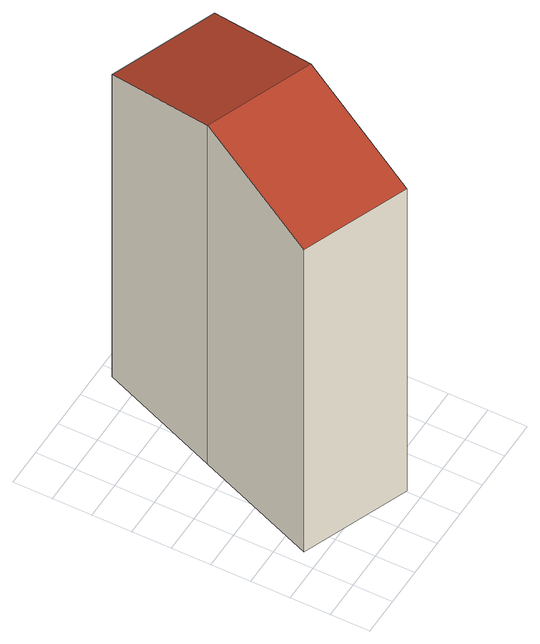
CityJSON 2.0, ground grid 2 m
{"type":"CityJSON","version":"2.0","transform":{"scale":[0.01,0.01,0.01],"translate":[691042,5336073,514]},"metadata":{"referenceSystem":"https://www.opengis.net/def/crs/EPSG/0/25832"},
"CityObjects":{
"building1":{"type":"Building","attributes":{"function":"31001_9998","roofType":"3100","measuredHeight":21.91,"storeysAboveGround":3},"address":[{"country":"Germany","locality":"München","thoroughfareName":"Arcisstraße 21"}],"geometry":[{"type":"MultiSurface","lod":"2","boundaries":[[[0,1,2,3,4,5]],[[6,7,1,0,8]],[[1,7,9,2]],[[8,0,5,10]],[[7,6,11,9]],[[10,5,4,12]],[[13,11,6,8,10,12]],[[12,4,3,2,9,11,13]]],"semantics":{"surfaces":[{"type":"WallSurface"},{"type":"RoofSurface"},{"type":"GroundSurface"}],"values":[0,1,0,1,0,0,0,2]}}]}
},
"vertices":[
[315,908,2216],[316,911,2214],[316,911,25],[315,908,25],[68,284,25],[68,284,1977],[1104,1323,1976],[563,1533,1976],[856,697,2216],[563,1533,25],[608,72,1976],[1104,1323,25],[608,72,25],[856,697,25]
]}
